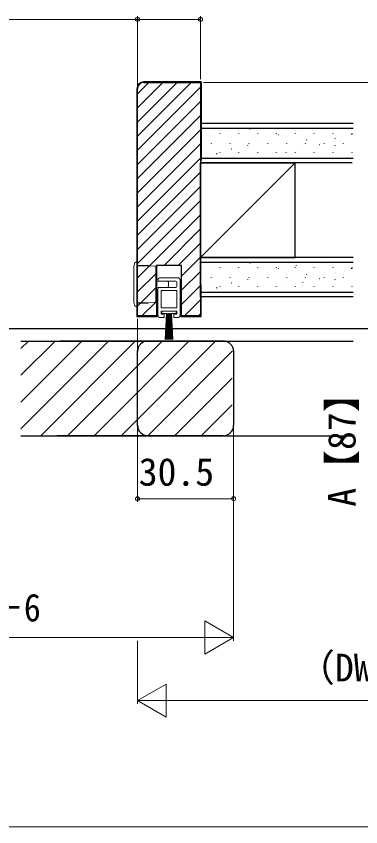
# Model space of a CAD drawing. Units: millimetres, scale not verified. Extents: x -525 to 525, y -783 to 779.
# Drawn here: x 228 to 337.4, y 202.8 to 459.8 of the extents above; entities that cross this region are included whole.
import ezdxf
from ezdxf.enums import TextEntityAlignment as Align

# ---------------------------------------------------------------- set-up
doc = ezdxf.new("R2010")
doc.units = ezdxf.units.MM
doc.header["$LTSCALE"] = 4
for name, color, linetype in [('0-4_YKK_12', 2, 'Continuous'), ('0-9_YSS_K', 3, 'Continuous'), ('0-A_YSS_KE', 3, 'Continuous')]:
    doc.layers.add(name, color=color, linetype=linetype)
doc.layers.add('0-5_YKK_13', color=4, linetype='Continuous', lineweight=18)
doc.layers.add('0-7_YKK_D', color=6, linetype='Continuous', lineweight=18)
doc.styles.add('ＭＳ ゴシック', font='')
doc.styles.get('ＭＳ ゴシック').set_extended_font_data('MS Gothic')

msp = doc.modelspace()

# ---------------------------------------------------------------- linework, layer by layer
at = {"layer": '0-4_YKK_12'}
for p, q in [((-164.288, 360.794), (466.143, 360.794)), ((229.5, 356.794), (294, 356.794)), ((229.5, 354.426), (231.868, 356.794)), ((229.5, 345.941), (240.353, 356.794)), ((229.5, 337.455), (248.839, 356.794)), ((229.5, 328.97), (257.324, 356.794)), ((235.809, 326.794), (265.809, 356.794)), ((293.7, 356.794), (242, 356.794)), ((244.294, 326.794), (274.294, 356.794)), ((252.78, 326.794), (282.78, 356.794)), ((261.265, 326.794), (291.265, 356.794)), ((269.8, 356.794), (335, 356.794)), ((266.5, 329.794), (266.5, 353.794)), ((266.5, 330.094), (266.5, 353.494)), ((269.75, 326.794), (296.5, 353.543)), ((297, 353.794), (297, 330.094)), ((297, 353.494), (297, 330.094)), ((278.235, 326.794), (296.5, 345.058)), ((286.721, 326.794), (296.5, 336.573)), ((229.5, 326.794), (293.7, 326.794)), ((293.7, 326.794), (241.031, 326.794)), ((269.8, 326.794), (335, 326.794))]:
    msp.add_line(p, q, dxfattribs=at)
for centre, start, end in [((269.8, 353.494), 90, 180), ((293.7, 353.494), 0, 90), ((269.8, 330.094), 180, 270), ((293.7, 330.094), 270, 0)]:
    msp.add_arc(centre, 3.3, start, end, dxfattribs=at)
at = {"layer": '0-5_YKK_13'}
for p, q in [((265.643, 381.585), (265.309, 380.544)), ((265.309, 380.544), (265.309, 380.288)), ((266.309, 381.794), (265.928, 381.794)), ((266.309, 367.794), (266.309, 381.794)), ((269.768, 380.741), (266.309, 380.741)), ((272.004, 380.595), (266.309, 380.694)), ((270.033, 380.629), (269.945, 380.673)), ((272.309, 380.289), (272.004, 380.595)), ((265.309, 380.288), (265.309, 369.3)), ((272.309, 377.794), (272.309, 375.786)), ((272.309, 375.786), (276.015, 375.729)), ((273.5, 376.794), (279.5, 376.794)), ((278.7, 375.794), (273.5, 375.794)), ((276.309, 375.429), (276.309, 374.159)), ((279, 374.094), (279, 375.494)), ((280, 376.294), (280, 364.794)), ((276.015, 373.859), (272.309, 373.794)), ((273, 364.794), (273, 373.294)), ((273.5, 373.794), (278.7, 373.794)), ((274, 372.794), (279, 372.794)), ((274, 367.294), (274, 372.794)), ((279, 372.794), (279, 367.294)), ((272.309, 370.644), (272.309, 371.794)), ((265.309, 369.3), (265.309, 369.044)), ((265.309, 369.044), (265.643, 368.003)), ((265.928, 367.794), (266.309, 367.794)), ((266.309, 368.894), (272.004, 368.993)), ((269.768, 368.847), (266.309, 368.847)), ((270.033, 368.959), (269.945, 368.915)), ((272.004, 368.993), (272.309, 369.299)), ((272.309, 369.299), (272.309, 369.542)), ((279, 367.294), (274, 367.294)), ((260.502, 356.794), (247.5, 356.794)), ((260.502, 326.794), (247.5, 326.794))]:
    msp.add_line(p, q, dxfattribs=at)
at = {"layer": '0-5_YKK_13', "color": 1}
for points in [[(269.945, 380.673), (269.877, 380.704), (269.814, 380.73), (269.768, 380.74)], [(269.945, 368.915), (269.877, 368.884), (269.814, 368.858), (269.768, 368.847)]]:
    msp.add_lwpolyline(points, dxfattribs=at)
at = {"layer": '0-5_YKK_13'}
for points in [[(272.309, 369.542), (272.309, 380.046), (272.309, 380.289)], [(279.5, 364.294), (278, 364.294), (278, 365.294), (279, 365.294), (279, 366.294), (274, 366.294), (274, 365.294), (275, 365.294), (275, 364.294), (273.5, 364.294)], [(274.25, 366.294), (278.75, 366.294), (278.75, 365.494), (277.25, 365.494), (277.75, 357.294)], [(275.25, 357.294), (275.75, 365.494), (274.25, 365.494), (274.25, 366.294)], [(275.462, 357.294), (275.89, 365.494), (275.85, 365.494)], [(275.674, 357.294), (276.03, 365.494), (275.99, 365.494)], [(275.885, 357.294), (276.17, 365.494), (276.13, 365.494)], [(276.097, 357.294), (276.31, 365.494), (276.27, 365.494)], [(276.324, 357.294), (276.45, 365.494), (276.41, 365.494)], [(276.59, 365.494), (276.55, 365.494), (276.676, 357.294)], [(276.73, 365.494), (276.69, 365.494), (276.903, 357.294)], [(276.87, 365.494), (276.83, 365.494), (277.115, 357.294)], [(277.01, 365.494), (276.97, 365.494), (277.326, 357.294)], [(277.15, 365.494), (277.11, 365.494), (277.538, 357.294)]]:
    msp.add_lwpolyline(points, dxfattribs=at)
for centre, radius, start, end in [((265.928, 381.494), 0.3, 90, 162.25533), ((273.5, 376.294), 0.5, 90, 270), ((276.009, 375.429), 0.3, 0, 89), ((278.7, 375.494), 0.3, 0, 90), ((279.5, 376.294), 0.5, 0, 90), ((273.5, 373.294), 0.5, 90, 180), ((276.009, 374.159), 0.3, 271, 0), ((278.7, 374.094), 0.3, 270, 0), ((265.928, 368.094), 0.3, 197.74467, 270), ((273.5, 364.794), 0.5, 180, 270), ((279.5, 364.794), 0.5, 270, 0)]:
    msp.add_arc(centre, radius, start, end, dxfattribs=at)
at = {"layer": '0-7_YKK_D'}
for p, q in [((34.5, 458.794), (266.5, 458.794)), ((266.5, 441.794), (266.5, 459.794)), ((266.5, 437.794), (266.5, 459.794)), ((286.5, 458.794), (266.5, 458.794)), ((286.5, 439.794), (286.5, 459.794)), ((287.5, 438.794), (507.143, 438.794)), ((266.5, 363.794), (266.5, 305.794)), ((297, 329.094), (297, 261.794)), ((297, 329.094), (297, 305.794)), ((297, 306.794), (266.5, 306.794)), ((297, 262.794), (287.907, 268.044)), ((287.907, 268.044), (287.907, 257.544)), ((163, 262.794), (286.5, 262.794)), ((297, 262.794), (278.813, 262.794)), ((297, 262.794), (287.907, 257.544)), ((266.5, 261.794), (266.5, 241.794)), ((266.5, 242.794), (275.593, 248.044)), ((275.593, 237.544), (275.593, 248.044)), ((266.5, 242.794), (275.593, 237.544)), ((266.5, 242.794), (284.687, 242.794)), ((277, 242.794), (399, 242.794)), ((-114.5, 202.794), (415.5, 202.794))]:
    msp.add_line(p, q, dxfattribs=at)
for centre in [(266.5, 458.794), (266.5, 458.794), (286.5, 458.794), (266.5, 306.794), (297, 306.794)]:
    msp.add_circle(centre, 0.637, dxfattribs=at)
at = {"layer": '0-9_YSS_K'}
for p, q in [((266.5, 435.231), (270.063, 438.794)), ((266.5, 430.741), (274.553, 438.794)), ((266.5, 426.251), (279.043, 438.794)), ((266.5, 421.761), (283.533, 438.794)), ((266.5, 417.271), (286.5, 437.271)), ((266.5, 412.781), (286.5, 432.781)), ((266.5, 408.291), (286.5, 428.291)), ((286.5, 425.794), (286.5, 413.294)), ((335, 425.794), (286.5, 425.794)), ((286.5, 424.294), (335, 424.294)), ((302.221, 423.927), (302.11, 424.094)), ((325.68, 423.999), (325.57, 424.166)), ((266.5, 403.8), (286.5, 423.8)), ((286.747, 422.636), (286.747, 422.736)), ((289.086, 421.944), (289.079, 421.963)), ((292.727, 422.636), (292.727, 422.736)), ((294.343, 423.141), (294.337, 423.16)), ((298.707, 422.636), (298.707, 422.736)), ((304.687, 422.636), (304.687, 422.736)), ((310.667, 422.636), (310.667, 422.736)), ((311.227, 422.158), (311.117, 422.325)), ((311.759, 422.097), (311.752, 422.116)), ((316.647, 422.636), (316.647, 422.736)), ((317.017, 423.295), (317.01, 423.314)), ((322.627, 422.636), (322.627, 422.736)), ((328.607, 422.636), (328.607, 422.736)), ((334.432, 422.25), (334.426, 422.269)), ((334.686, 422.23), (334.576, 422.397)), ((334.587, 422.636), (334.587, 422.736)), ((266.5, 399.31), (286.5, 419.31)), ((289.977, 419.406), (289.977, 419.506)), ((295.957, 419.406), (295.957, 419.506)), ((301.937, 419.406), (301.937, 419.506)), ((306.535, 420.805), (306.528, 420.824)), ((307.917, 419.406), (307.917, 419.506)), ((313.897, 419.406), (313.897, 419.506)), ((319.877, 419.406), (319.877, 419.506)), ((320.234, 420.389), (320.123, 420.556)), ((324.217, 419.006), (324.211, 419.025)), ((325.857, 419.406), (325.857, 419.506)), ((329.208, 420.958), (329.201, 420.977)), ((331.837, 419.406), (331.837, 419.506)), ((286.747, 416.556), (286.747, 416.656)), ((291.062, 416.363), (291.055, 416.382)), ((292.727, 416.556), (292.727, 416.656)), ((296.286, 417.655), (296.279, 417.674)), ((298.707, 416.556), (298.707, 416.656)), ((301.544, 418.853), (301.537, 418.872)), ((304.687, 416.556), (304.687, 416.656)), ((310.667, 416.556), (310.667, 416.656)), ((313.735, 416.517), (313.728, 416.535)), ((316.647, 416.556), (316.647, 416.656)), ((318.959, 417.809), (318.953, 417.827)), ((322.627, 416.556), (322.627, 416.656)), ((328.607, 416.556), (328.607, 416.656)), ((329.24, 418.62), (329.13, 418.787)), ((334.587, 416.556), (334.587, 416.656)), ((266.5, 394.82), (286.5, 414.82)), ((286.5, 414.794), (335, 414.794)), ((291.737, 416.09), (291.626, 416.257)), ((334.683, 413.294), (286.5, 413.294)), ((286.5, 383.294), (286.5, 413.294)), ((286.5, 413.294), (316.5, 413.294)), ((266.5, 390.33), (286.5, 410.33)), ((266.5, 385.84), (286.5, 405.84)), ((266.5, 381.35), (286.5, 401.35)), ((266.5, 376.86), (286.5, 396.86)), ((274.924, 380.794), (286.5, 392.369)), ((279.415, 380.794), (286.5, 387.879)), ((280.5, 377.389), (286.5, 383.389)), ((286.5, 370.794), (286.5, 383.294)), ((334.926, 383.294), (286.5, 383.294)), ((286.5, 383.294), (316.5, 383.294)), ((286.5, 381.794), (335, 381.794)), ((294.343, 380.641), (294.337, 380.66)), ((302.221, 381.427), (302.11, 381.594)), ((317.017, 380.795), (317.01, 380.814)), ((325.68, 381.499), (325.57, 381.666)), ((266.5, 372.369), (272.5, 378.369)), ((280.5, 372.899), (286.5, 378.899)), ((286.747, 380.136), (286.747, 380.236)), ((289.086, 379.444), (289.079, 379.463)), ((292.727, 380.136), (292.727, 380.236)), ((298.707, 380.136), (298.707, 380.236)), ((304.687, 380.136), (304.687, 380.236)), ((306.535, 378.305), (306.528, 378.324)), ((310.667, 380.136), (310.667, 380.236)), ((311.227, 379.658), (311.117, 379.825)), ((311.759, 379.597), (311.752, 379.616)), ((316.647, 380.136), (316.647, 380.236)), ((320.234, 377.889), (320.123, 378.056)), ((322.627, 380.136), (322.627, 380.236)), ((328.607, 380.136), (328.607, 380.236)), ((329.208, 378.458), (329.201, 378.477)), ((334.432, 379.75), (334.426, 379.769)), ((334.686, 379.73), (334.576, 379.897)), ((334.587, 380.136), (334.587, 380.236)), ((289.977, 376.906), (289.977, 377.006)), ((295.957, 376.906), (295.957, 377.006)), ((301.544, 376.353), (301.537, 376.372)), ((301.937, 376.906), (301.937, 377.006)), ((307.917, 376.906), (307.917, 377.006)), ((313.897, 376.906), (313.897, 377.006)), ((318.959, 375.309), (318.953, 375.327)), ((319.877, 376.906), (319.877, 377.006)), ((324.217, 376.506), (324.211, 376.525)), ((325.857, 376.906), (325.857, 377.006)), ((329.24, 376.12), (329.13, 376.287)), ((331.837, 376.906), (331.837, 377.006)), ((266.5, 367.879), (272.5, 373.879)), ((280.5, 368.409), (286.5, 374.409)), ((286.747, 374.056), (286.747, 374.156)), ((291.062, 373.863), (291.055, 373.882)), ((291.737, 373.59), (291.626, 373.757)), ((292.727, 374.056), (292.727, 374.156)), ((296.286, 375.155), (296.279, 375.174)), ((298.707, 374.056), (298.707, 374.156)), ((304.687, 374.056), (304.687, 374.156)), ((310.667, 374.056), (310.667, 374.156)), ((313.735, 374.017), (313.728, 374.035)), ((316.647, 374.056), (316.647, 374.156)), ((322.627, 374.056), (322.627, 374.156)), ((328.607, 374.056), (328.607, 374.156)), ((334.587, 374.056), (334.587, 374.156)), ((286.5, 372.294), (335, 372.294)), ((334.926, 370.794), (286.5, 370.794)), ((267.905, 364.794), (272.5, 369.389)), ((281.375, 364.794), (286.5, 369.919)), ((285.865, 364.794), (286.5, 365.429)), ((272.395, 364.794), (272.5, 364.899))]:
    msp.add_line(p, q, dxfattribs=at)
msp.add_lwpolyline([(316.5, 383.294), (316.5, 413.294), (286.5, 383.294)], dxfattribs=at)
at = {"layer": '0-A_YSS_KE'}
for p, q in [((286.7, 438.994), (268.5, 438.994)), ((268.5, 438.794), (286.5, 438.794)), ((286.5, 438.794), (286.5, 374.594)), ((286.7, 413.994), (286.5, 413.994)), ((286.7, 374.594), (286.5, 374.594)), ((272.7, 368.594), (272.5, 368.594)), ((280.5, 368.594), (280.3, 368.594))]:
    msp.add_line(p, q, dxfattribs=at)
for points in [[(286.5, 438.794), (286.5, 364.794), (280.5, 364.794), (280.5, 380.794), (272.5, 380.794), (272.5, 364.794), (266.5, 364.794), (266.5, 436.794)], [(286.7, 438.994), (286.7, 413.994), (286.7, 438.994)], [(266.3, 436.794), (266.3, 364.594), (272.7, 364.594), (272.7, 368.594)], [(280.3, 368.594), (280.3, 364.594), (286.7, 364.594), (286.7, 374.594)]]:
    msp.add_lwpolyline(points, dxfattribs=at)
for radius in [2.2, 2]:
    msp.add_arc((268.5, 436.794), radius, 90.00001, 179.99999, dxfattribs=at)

# ---------------------------------------------------------------- texts
at = {"layer": '0-7_YKK_D', "style": 'ＭＳ ゴシック'}
msp.add_text('A【87】', height=8.798, rotation=90, dxfattribs=at).set_placement((338.364, 304.271), align=Align.BOTTOM_LEFT)
for s, p in [('30.5', (266.886, 308.294)), ('（DW）', (317.17, 246.226))]:
    msp.add_text(s, height=8.798, dxfattribs=at).set_placement(p, align=Align.BOTTOM_LEFT)
at = {"layer": '0-7_YKK_D', "style": 'ＭＳ ゴシック', "width": 0.9}
msp.add_text('DW＝W／4＋6', height=8.798, dxfattribs=at).set_placement((176.488, 265.271), align=Align.BOTTOM_LEFT)

doc.saveas('drawing.dxf')
